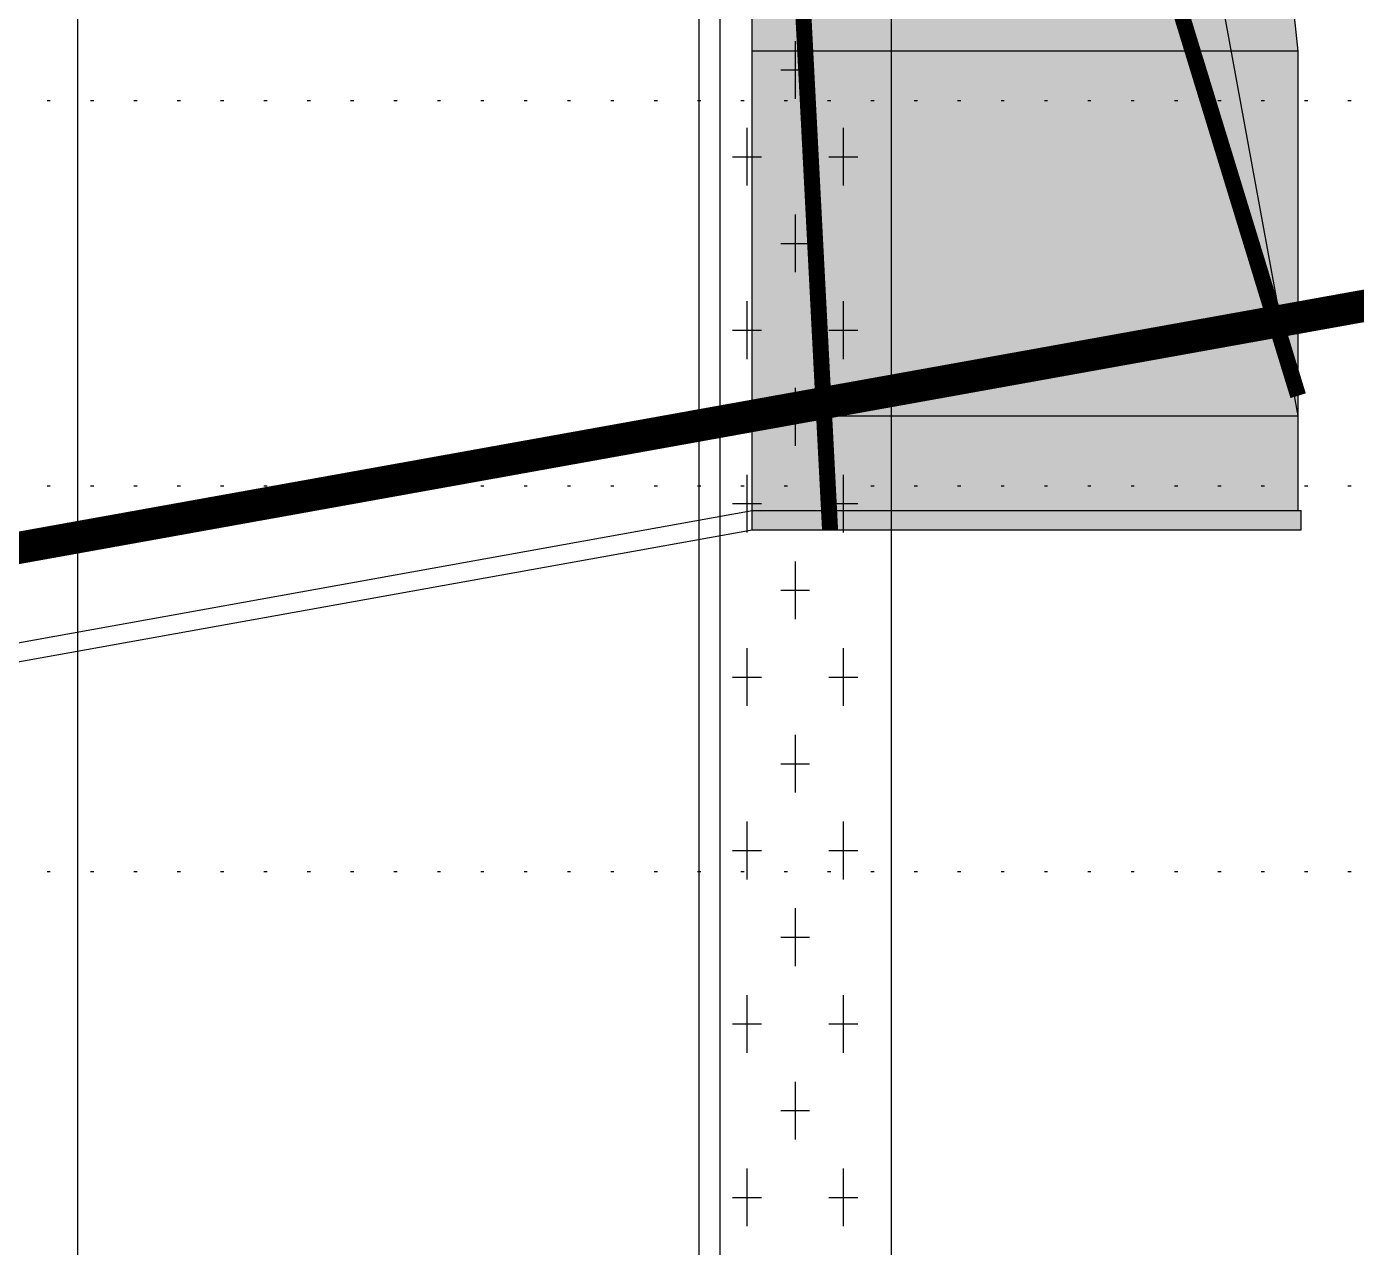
# Model space of a CAD drawing. Header units: millimetres. Extents: x -1499 to 6658, y -12483 to -6008.
# Drawn here: x 2114.57 to 2155.97, y -10984.76 to -10946.76 of the extents above; entities that cross this region are included whole.
import ezdxf

# ---------------------------------------------------------------- set-up
doc = ezdxf.new("R2010")
doc.units = ezdxf.units.MM
for name, pattern in [('A-DOTLN01H', [0.125, 0, -0.125]), ('CONT', [2, 1, 1]), ('HIDDEN', [0.375, 0.25, -0.125])]:
    doc.linetypes.add(name, pattern=pattern)
for name, color, linetype in [('CC-RFIL', 4, 'CONT'), ('CR-GRID', 56, 'A-DOTLN01H'), ('CS-CONC-MAJR', 4, 'Continuous'), ('CS-EXCV', 3, 'A-DIGLN01'), ('CS-STEL-MAJR', 4, 'Continuous'), ('Layer', 7, 'Continuous'), ('수직그리드', 1, 'Continuous'), ('종단계획선', 7, 'Continuous')]:
    doc.layers.add(name, color=color, linetype=linetype)
doc.linetypes.add('A-DIGLN01', pattern='A,0.9,-0.2,[19,kscals.shx,S=0.1,R=180,X=0,Y=0],0.9', length=2)

# ---------------------------------------------------------------- blocks, each defined once
blk = doc.blocks.new('TB-15')
at = {"layer": 'Layer'}
for points in [[(-1, -12), (-1, -21), (1, -21), (1, -12), (-1, -12)], [(0, -13.5), (0, -13.8)], [(-0.15, -13.65), (0.15, -13.65)], [(-0.5, -13.95), (-0.5, -14.25)], [(0.5, -13.95), (0.5, -14.25)], [(-0.65, -14.1), (-0.35, -14.1)], [(0.35, -14.1), (0.65, -14.1)], [(0, -14.4), (0, -14.7)], [(-0.15, -14.55), (0.15, -14.55)], [(-0.5, -14.85), (-0.5, -15.15)], [(0.5, -14.85), (0.5, -15.15)], [(-0.65, -15), (-0.35, -15)], [(0.35, -15), (0.65, -15)], [(0, -15.3), (0, -15.6)], [(-0.15, -15.45), (0.15, -15.45)], [(-0.5, -15.75), (-0.5, -16.05)], [(0.5, -15.75), (0.5, -16.05)], [(-0.65, -15.9), (-0.35, -15.9)], [(0.35, -15.9), (0.65, -15.9)], [(0, -16.2), (0, -16.5)], [(-0.15, -16.35), (0.15, -16.35)], [(-0.5, -16.65), (-0.5, -16.95)], [(0.5, -16.65), (0.5, -16.95)], [(-0.65, -16.8), (-0.35, -16.8)], [(0.35, -16.8), (0.65, -16.8)], [(0, -17.1), (0, -17.4)], [(-0.15, -17.25), (0.15, -17.25)], [(-0.5, -17.55), (-0.5, -17.85)], [(0.5, -17.55), (0.5, -17.85)], [(-0.65, -17.7), (-0.35, -17.7)], [(0.35, -17.7), (0.65, -17.7)], [(0, -18), (0, -18.3)], [(-0.15, -18.15), (0.15, -18.15)], [(-0.5, -18.45), (-0.5, -18.75)], [(0.5, -18.45), (0.5, -18.75)], [(-0.65, -18.6), (-0.35, -18.6)], [(0.35, -18.6), (0.65, -18.6)], [(0, -18.9), (0, -19.2)], [(-0.15, -19.05), (0.15, -19.05)], [(-0.5, -19.35), (-0.5, -19.65)], [(0.5, -19.35), (0.5, -19.65)], [(-0.65, -19.5), (-0.35, -19.5)], [(0.35, -19.5), (0.65, -19.5)]]:
    blk.add_lwpolyline(points, dxfattribs=at)

msp = doc.modelspace()

# ---------------------------------------------------------------- hatches: boundary and pattern name
at = {"linetype": 'Continuous'}
h = msp.add_hatch(color=254, dxfattribs=at)
h.dxf.hatch_style = 1
h.paths.add_polyline_path([(2154.157, -10961.825), (2154.157, -10947.517), (2150.206, -10910.783), (2150.079, -10909.151), (2149.946, -10908.861), (2147.039, -10917.581), (2137.157, -10917.581), (2137.157, -10962.425), (2154.257, -10962.425), (2154.257, -10961.825)])

# ---------------------------------------------------------------- linework, layer by layer
at = {"color": 254, "linetype": 'Continuous'}
msp.add_line((2154.157, -10958.879), (2147.157, -10920.581), dxfattribs=at)
at = {"layer": 'CC-RFIL', "color": 7, "linetype": 'HIDDEN', "ltscale": 1000, "const_width": 0.5, "flags": 128}
for points in [[(2136.55, -10903.923), (2139.584, -10962.425)], [(2154.157, -10958.249), (2145.157, -10928.837)]]:
    msp.add_lwpolyline(points, dxfattribs=at)
at = {"layer": 'CR-GRID', "linetype": 'A-DOTLN01H', "ltscale": 10}
for p, q in [((1436.157, -10949.058), (6636.157, -10949.058)), ((1436.157, -10961.058), (6636.157, -10961.058))]:
    msp.add_line(p, q, dxfattribs=at)
at = {"layer": 'CR-GRID', "color": 6, "linetype": 'A-DOTLN01H', "ltscale": 10}
msp.add_line((1436.157, -10973.058), (6636.157, -10973.058), dxfattribs=at)
at = {"layer": 'CS-CONC-MAJR'}
for p, q in [((2154.157, -10947.517), (2150.206, -10910.783)), ((2137.157, -10962.425), (2137.157, -10917.581)), ((2154.157, -10947.517), (2137.157, -10947.517)), ((2154.157, -10961.825), (2154.157, -10947.517)), ((2137.157, -10961.825), (2154.257, -10961.825)), ((2154.257, -10962.425), (2154.257, -10961.825)), ((2137.157, -10962.425), (2154.257, -10962.425))]:
    msp.add_line(p, q, dxfattribs=at)
msp.add_lwpolyline([(1788.157, -11024.603), (2137.157, -10961.825)], dxfattribs=at)
at = {"layer": 'CS-EXCV', "ltscale": 5}
msp.add_lwpolyline([(1788.157, -11025.203), (2137.157, -10962.425)], dxfattribs=at)
at = {"layer": 'CS-STEL-MAJR', "color": 1, "linetype": 'ByBlock'}
msp.add_line((2137.157, -10958.879), (2154.157, -10958.879), dxfattribs=at)
at = {"layer": '수직그리드'}
for p, q in [((2116.157, -10769.088), (2116.157, -11873.058)), ((2136.157, -10860.138), (2136.157, -11873.058))]:
    msp.add_line(p, q, dxfattribs=at)
at = {"layer": '종단계획선', "const_width": 1, "flags": 128}
msp.add_lwpolyline([(1246.157, -11119.153), (2761.157, -10846.632)], dxfattribs=at)

# ---------------------------------------------------------------- block references
at = {"xscale": 3, "yscale": 6, "zscale": 3}
msp.add_blockref('TB-15', (2138.497, -10866.207), dxfattribs=at)

doc.saveas('drawing.dxf')
